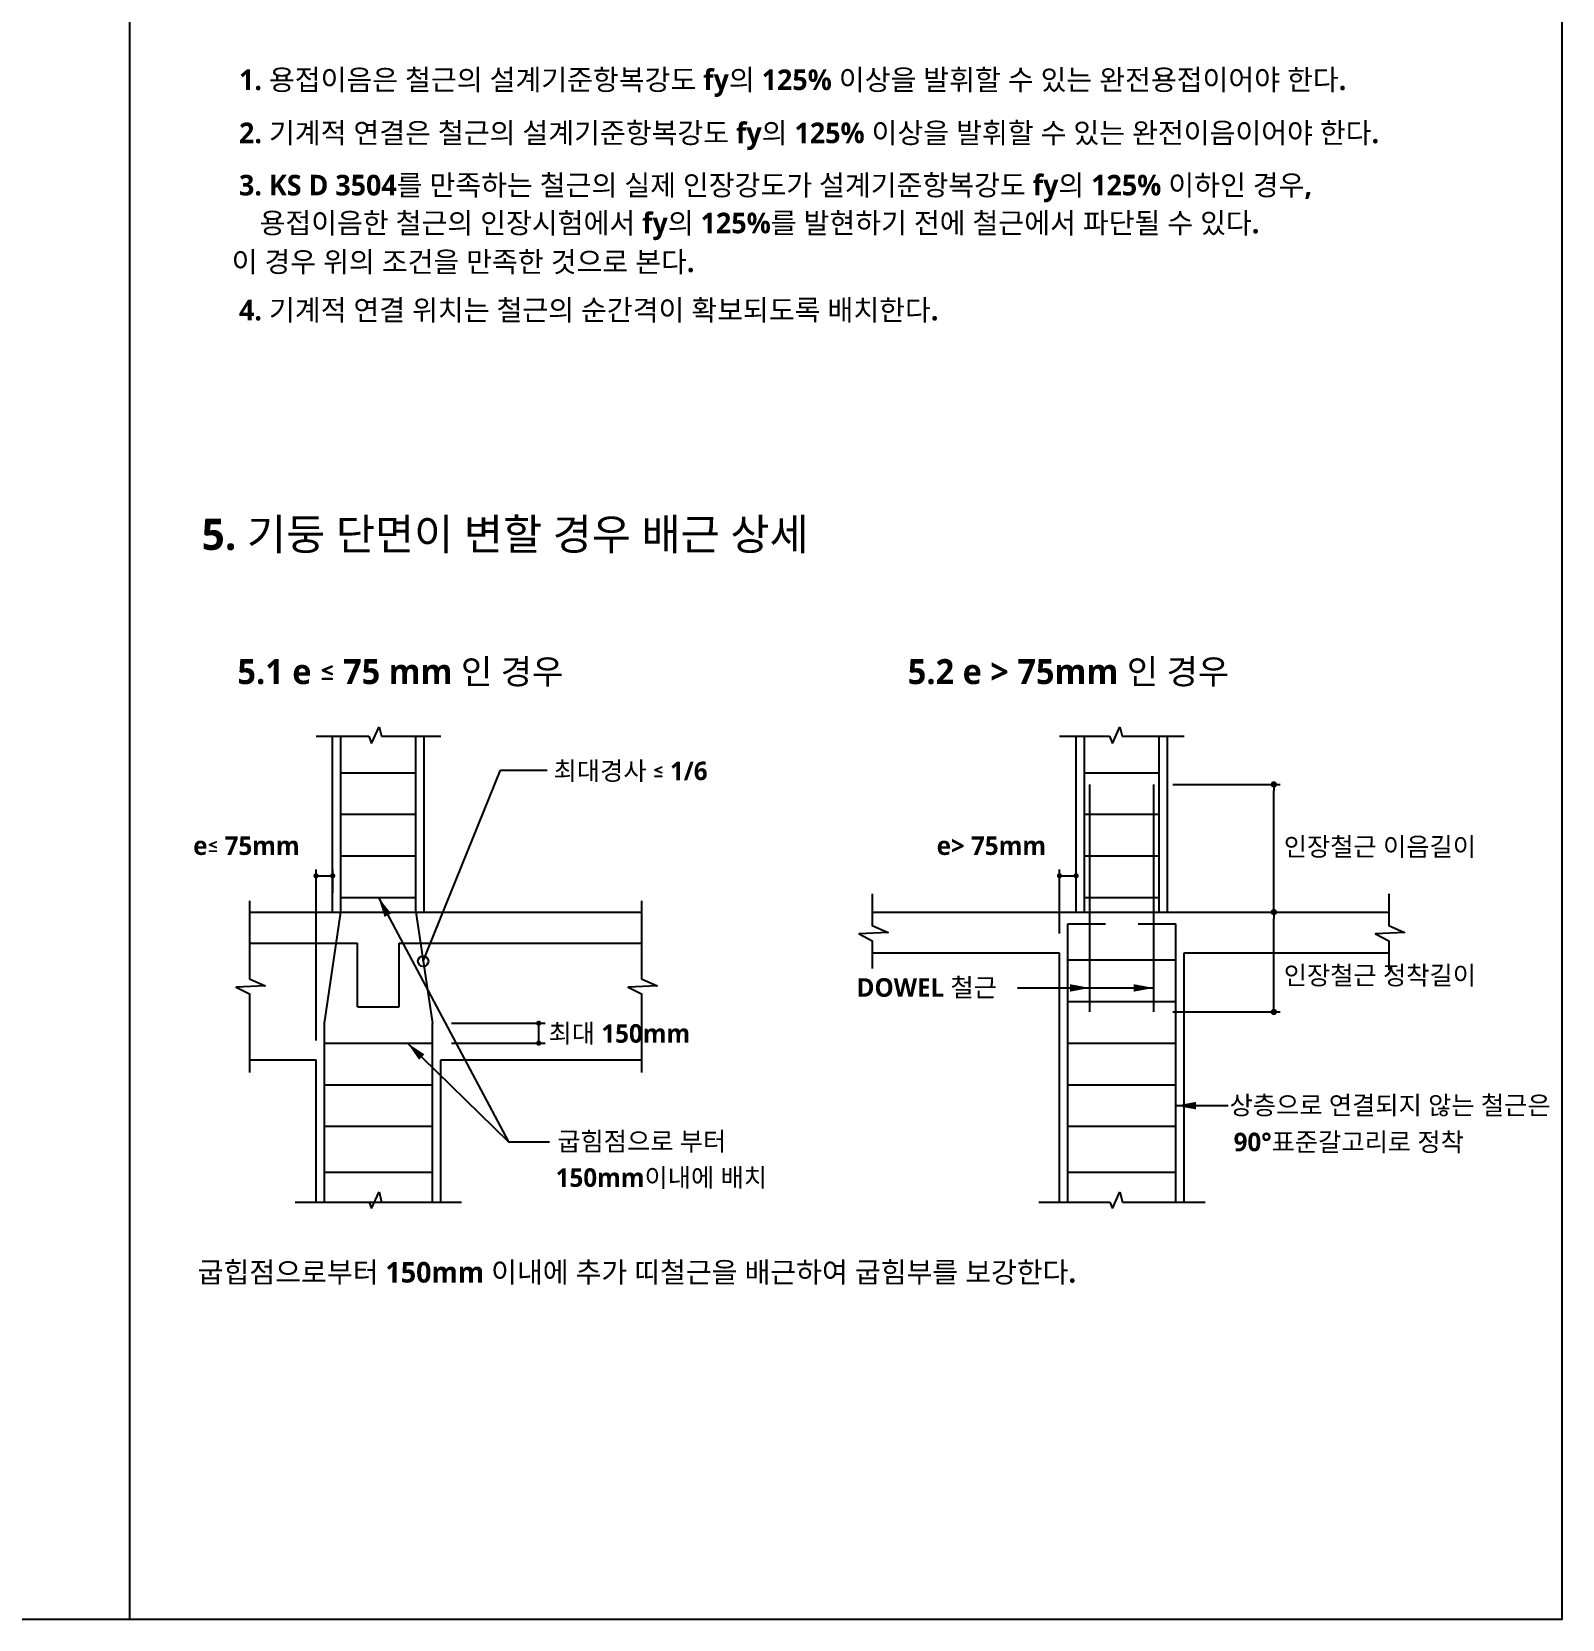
# Model space of a CAD drawing. Header units: millimetres. Extents: x 4573 to 501064, y -176100 to -4304.
# Drawn here: x 133398 to 157450, y -116700 to -91759 of the extents above; entities that cross this region are included whole.
import ezdxf

# ---------------------------------------------------------------- set-up
doc = ezdxf.new("R2010")
doc.units = ezdxf.units.MM
doc.header["$LTSCALE"] = 800
doc.linetypes.add('ACAD_ISO02W100', pattern=[15, 12, -3])
doc.layers.get('Defpoints').update_dxf_attribs({"color": 147})
for name, color, linetype in [('BAR', 40, 'Continuous'), ('DIM', 7, 'Continuous'), ('ELE4', 4, 'Continuous'), ('L-선홍', 6, 'Continuous'), ('MIDDLE', 6, 'Continuous'), ('RXLEADER', 7, 'Continuous'), ('SYM', 7, 'Continuous'), ('TEXT', 3, 'Continuous'), ('TEXT5', 7, 'Continuous'), ('W1', 2, 'Continuous')]:
    doc.layers.add(name, color=color, linetype=linetype)
doc.styles.get("Standard").update_dxf_attribs({"font": 'malgun.ttf'})
doc.styles.add('맑은고딕B', font='malgunbd.ttf')
doc.dimstyles.new('AA', dxfattribs={"dimscale": 0, "dimtxt": 360, "dimasz": 200, "dimexe": 100, "dimexo": 3, "dimgap": 100, "dimtad": 1, "dimdec": 0, "dimzin": 0, "dimdsep": 46, "dimtxsty": 'Standard', "dimcen": 3, "dimadec": 0, "dimazin": 0, "dimtfac": 1, "dimtdec": 0, "dimtix": 1, "dimtmove": 0, "dimatfit": 0, "dimfxl": 1, "dimtolj": 1, "dimtzin": 0, "dimarcsym": 0})

# ---------------------------------------------------------------- blocks, each defined once
blk = doc.blocks.new('*D258')
at = {"layer": 'Defpoints', "color": 0, "transparency": 16777216}
for p in [(138127, -105020), (138127, -105590), (137865, -107910)]:
    blk.add_point(p, dxfattribs=at)
at = {"layer": 'TEXT5', "color": 0, "lineweight": -2, "transparency": 16777216}
for p, q in [((137865, -107610), (137865, -104920)), ((138127, -105290), (138127, -104920)), ((137865, -105020), (138127, -105020))]:
    blk.add_line(p, q, dxfattribs=at)
blk = doc.blocks.new('_Dot')
at = {"color": 0, "linetype": 'ByBlock', "lineweight": -2}
blk.add_line((-0.5, 0), (-1, 0), dxfattribs=at)
at = {"color": 0, "linetype": 'ByBlock', "const_width": 0.5}
blk.add_lwpolyline([(-0.25, 0, 1), (0.25, 0, 1)], format="xyb", close=True, dxfattribs=at)
blk = doc.blocks.new('*D259')
at = {"layer": 'Defpoints', "color": 0, "transparency": 16777216}
for p in [(139695, -107335), (141365, -107335), (139695, -107648)]:
    blk.add_point(p, dxfattribs=at)
at = {"layer": 'TEXT5', "color": 0, "lineweight": -2, "transparency": 16777216}
for p, q in [((139995, -107335), (141465, -107335)), ((141365, -107648), (141365, -107335)), ((139995, -107648), (141465, -107648))]:
    blk.add_line(p, q, dxfattribs=at)
blk = doc.blocks.new('*D260')
at = {"layer": 'Defpoints', "color": 0, "transparency": 16777216}
for p in [(149810, -105020), (149810, -105590), (149549, -106228)]:
    blk.add_point(p, dxfattribs=at)
at = {"layer": 'TEXT5', "color": 0, "lineweight": -2, "transparency": 16777216}
for p, q in [((149549, -105928), (149549, -104920)), ((149810, -105290), (149810, -104920)), ((149549, -105020), (149810, -105020))]:
    blk.add_line(p, q, dxfattribs=at)
blk = doc.blocks.new('*D261')
at = {"layer": 'Defpoints', "color": 0, "transparency": 16777216}
for p in [(151030, -103585), (152918, -103585), (151030, -105590)]:
    blk.add_point(p, dxfattribs=at)
at = {"layer": 'TEXT5', "color": 0, "lineweight": -2, "transparency": 16777216}
for p, q in [((151330, -103585), (153018, -103585)), ((152918, -105490), (152918, -103685)), ((151330, -105590), (153018, -105590))]:
    blk.add_line(p, q, dxfattribs=at)
at = {"layer": 'TEXT5', "color": 0, "lineweight": -2, "transparency": 16777216, "xscale": 100, "yscale": 100, "zscale": 100}
for p, rotation in [((152918, -103585), 90), ((152918, -105590), 270)]:
    blk.add_blockref('_Dot', p, dxfattribs=dict(at, rotation=rotation))
blk = doc.blocks.new('*D262')
at = {"layer": 'Defpoints', "color": 0, "transparency": 16777216}
for p in [(151117, -105590), (152918, -105590), (151030, -107159)]:
    blk.add_point(p, dxfattribs=at)
at = {"layer": 'TEXT5', "color": 0, "lineweight": -2, "transparency": 16777216}
for p, q in [((151417, -105590), (153018, -105590)), ((152918, -107059), (152918, -105690)), ((151330, -107159), (153018, -107159))]:
    blk.add_line(p, q, dxfattribs=at)
at = {"layer": 'TEXT5', "color": 0, "lineweight": -2, "transparency": 16777216, "xscale": 100, "yscale": 100, "zscale": 100}
for p, rotation in [((152918, -105590), 90), ((152918, -107159), 270)]:
    blk.add_blockref('_Dot', p, dxfattribs=dict(at, rotation=rotation))

msp = doc.modelspace()

# ---------------------------------------------------------------- linework, layer by layer
msp.add_line((138845.7, -105360.8), (140891, -109198.9))
at = {"layer": 'BAR'}
for p, q in [((138257.5, -105590.1), (138257.5, -102825.5)), ((139433.9, -105590.1), (139433.9, -102825.5)), ((149941, -105590.1), (149941, -102825.5)), ((151117.5, -105590.1), (151117.5, -102825.5)), ((138257.5, -103400), (139433.9, -103400)), ((149941, -103400), (151117.5, -103400)), ((150028.1, -107158.7), (150028.1, -103584.6)), ((151030.3, -107158.7), (151030.3, -103584.6)), ((138257.5, -104053.6), (139433.9, -104053.6)), ((149941, -104053.6), (151117.5, -104053.6)), ((138257.5, -104707.2), (139433.9, -104707.2)), ((149941, -104707.2), (151117.5, -104707.2)), ((138257.5, -105360.8), (139433.9, -105360.8)), ((149941, -105360.8), (151117.5, -105360.8)), ((137996, -107335.3), (138257.5, -105590.1)), ((139433.9, -105590.1), (139695.4, -107335.3)), ((149679.6, -110148.1), (149679.6, -105772)), ((149679.6, -105772), (150272.9, -105772)), ((150785.6, -105772), (151378.9, -105772)), ((151378.9, -110148.1), (151378.9, -105772)), ((149679.6, -106341.2), (151378.9, -106341.2)), ((149679.6, -106994.8), (151378.9, -106994.8)), ((137996, -110148.1), (137996, -107335.3)), ((139695.4, -110148.1), (139695.4, -107335.3)), ((137996, -107648.4), (139695.4, -107648.4)), ((149679.6, -107648.4), (151378.9, -107648.4)), ((137996, -108302), (139695.4, -108302)), ((149679.6, -108302), (151378.9, -108302)), ((137996, -108955.6), (139695.4, -108955.6)), ((149679.6, -108955.6), (151378.9, -108955.6)), ((137996, -109674.5), (139695.4, -109674.5)), ((149679.6, -109674.5), (151378.9, -109674.5))]:
    msp.add_line(p, q, dxfattribs=at)
at = {"layer": 'DIM', "const_width": 40.7}
for points in [[(137865.3, -104999.3, 1), (137865.3, -105039.9, 1)], [(138126.7, -104999.3, 1), (138126.7, -105039.9, 1)], [(149548.8, -104999.3, 1), (149548.8, -105039.9, 1)], [(149810.3, -104999.3, 1), (149810.3, -105039.9, 1)], [(152917.6, -105569.7, 1), (152917.6, -105610.4, 1)], [(141364.8, -107315, 1), (141364.8, -107355.6, 1)], [(141364.8, -107628.1, 1), (141364.8, -107668.7, 1)]]:
    msp.add_lwpolyline(points, format="xyb", close=True, dxfattribs=at)
at = {"layer": 'ELE4', "color": 2}
msp.add_line((134939.5, -116700), (134939.5, -65400), dxfattribs=at)
at = {"layer": 'ELE4'}
msp.add_lwpolyline([(88750, -116700), (157450, -116700), (157450, -65400), (88750, -65400)], close=True, dxfattribs=at)
at = {"layer": 'L-선홍'}
for p, q in [((136819.6, -105590.1), (142979.2, -105590.1)), ((146607.1, -105590.1), (154724.8, -105590.1)), ((136819.6, -106079.8), (138518.9, -106079.8)), ((138518.9, -107076.2), (138518.9, -106079.8)), ((139172.5, -106079.8), (142979.2, -106079.8)), ((139172.5, -107076.2), (139172.5, -106079.8)), ((146607.1, -106228.5), (149548.8, -106228.5)), ((151509.6, -106228.5), (154724.8, -106228.5)), ((138518.9, -107076.2), (139172.5, -107076.2))]:
    msp.add_line(p, q, dxfattribs=at)
at = {"layer": 'RXLEADER'}
for p, q in [((139549.5, -106361.8), (140764.8, -103358.8)), ((140764.8, -103358.8), (141498, -103358.8)), ((148891.5, -106781.4), (151030.3, -106781.4)), ((139301.5, -107648.4), (140891, -109198.9)), ((151378.9, -108631), (152199.1, -108631)), ((140891, -109198.9), (141534.6, -109198.9))]:
    msp.add_line(p, q, dxfattribs=at)
for points in [[(138845.7, -105360.8, 0, 117.6, 0), (138993.2, -105637.7, 117.6, 117.6, 0)], [(150028.1, -106781.4, 0, 117.6, 0), (149714.4, -106781.4, 117.6, 117.6, 0)], [(151030.3, -106781.4, 0, 117.6, 0), (150716.6, -106781.4, 117.6, 117.6, 0)], [(139301.5, -107648.4, 0, 117.6, 0), (139526.1, -107867.5, 117.6, 117.6, 0)], [(151378.9, -108631, 0, 117.6, 0), (151692.6, -108631, 117.6, 117.6, 0)]]:
    msp.add_lwpolyline(points, format="xyseb", dxfattribs=at)
msp.add_circle((139549.5, -106361.8), 81.7, dxfattribs=at)
at = {"layer": 'SYM'}
for p, q in [((138738.5, -102938.7), (138857.8, -102681.3)), ((138857.8, -102681.3), (138891.8, -102825.5)), ((150379.9, -102938.7), (150499.2, -102681.3)), ((150499.2, -102681.3), (150533.2, -102825.5)), ((137865.3, -102825.5), (138694.3, -102825.5)), ((138694.3, -102825.5), (138738.5, -102938.7)), ((138891.8, -102825.5), (139826.1, -102825.5)), ((149548.8, -102825.5), (150335.8, -102825.5)), ((150335.8, -102825.5), (150379.9, -102938.7)), ((150533.2, -102825.5), (151509.6, -102825.5)), ((138738.5, -110244.7), (138857.8, -109987.3)), ((138857.8, -109987.3), (138895.7, -110148.1)), ((150379.9, -110244.7), (150499.2, -109987.3)), ((150499.2, -109987.3), (150537.1, -110148.1)), ((137538.5, -110148.1), (138700.8, -110148.1)), ((137865.3, -110148.1), (139826.1, -110148.1)), ((138700.8, -110148.1), (138738.5, -110244.7)), ((138895.7, -110148.1), (140152.9, -110148.1)), ((149222, -110148.1), (150342.3, -110148.1)), ((150342.3, -110148.1), (150379.9, -110244.7)), ((150537.1, -110148.1), (151836.4, -110148.1))]:
    msp.add_line(p, q, dxfattribs=at)
for points in [[(136819.6, -105415.2), (136819.6, -106638), (137067.5, -106748.5), (136611.1, -106767.9), (136819.6, -106876.7), (136819.6, -108111.5)], [(142979.2, -105415.2), (142979.2, -106638), (143227.2, -106748.5), (142770.7, -106767.9), (142979.2, -106876.7), (142979.2, -108111.5)], [(146607.1, -105304.5), (146607.1, -105801.4), (146855.1, -105911.9), (146398.6, -105931.3), (146607.1, -106040.1), (146607.1, -106475.5)]]:
    msp.add_lwpolyline(points, dxfattribs=at)
at = {"layer": 'TEXT5', "color": 7}
msp.add_lwpolyline([(154724.8, -105304.5), (154724.8, -105801.4), (154972.8, -105911.9), (154516.3, -105931.3), (154724.8, -106040.1), (154724.8, -106503.1)], dxfattribs=at)
at = {"layer": 'W1'}
for p, q in [((138126.7, -105590.1), (138126.7, -102825.5)), ((139564.7, -105590.1), (139564.7, -102825.5)), ((149810.3, -105590.1), (149810.3, -102825.5)), ((151248.2, -105590.1), (151248.2, -102825.5)), ((151394.3, -105591.4), (152113.3, -105591.4)), ((151503, -105591.4), (152222, -105591.4)), ((149548.8, -110148.1), (149548.8, -106228.5)), ((151509.6, -110148.1), (151509.6, -106228.5)), ((136819.6, -107909.8), (137865.3, -107909.8)), ((137865.3, -110148.1), (137865.3, -107909.8)), ((139826.1, -110148.1), (139826.1, -107909.8)), ((139826.1, -107909.8), (142979.2, -107909.8))]:
    msp.add_line(p, q, dxfattribs=at)

# ---------------------------------------------------------------- texts
at = {"layer": 'MIDDLE', "style": '맑은고딕B'}
msp.add_text('5. 기둥 단면이 변할 경우 배근 상세', height=490.196, dxfattribs=at).set_placement((136067, -99899.2))
at = {"layer": 'TEXT', "style": '맑은고딕B'}
for s, p in [('5.1 e ≤ 75 mm 인 경우', (136629.7, -102007.5)), ('5.2 e > 75mm 인 경우', (147164, -102007.5))]:
    msp.add_text(s, height=392.157, dxfattribs=at).set_placement(p)
at = {"layer": 'TEXT5', "linetype": 'ACAD_ISO02W100', "style": '맑은고딕B'}
for s, p in [('1. 용접이음은 철근의 설계기준항복강도 fy의 125%%% 이상을 발휘할 수 있는 완전용접이어야 한다.', (136655.3, -92675.2)), ('2. 기계적 연결은 철근의 설계기준항복강도 fy의 125%%% 이상을 발휘할 수 있는 완전이음이어야 한다.', (136655.3, -93509.8)), ('3. KS D 3504를 만족하는 철근의 실제 인장강도가 설계기준항복강도 fy의 125%%% 이하인 경우,', (136655.3, -94330.6)), ('    용접이음한 철근의 인장시험에서 fy의 125%%%를 발현하기 전에 철근에서 파단될 수 있다.', (136539.9, -94925.5)), ('이 경우 위의 조건을 만족한 것으로 본다.', (136539.9, -95535.9)), ('4. 기계적 연결 위치는 철근의 순간격이 확보되도록 배치한다.', (136655.3, -96293.6)), (' 굽힙점으로부터 150mm 이내에 추가 띠철근을 배근하여 굽힘부를 보강한다.', (135895.4, -111410.6))]:
    msp.add_text(s, height=323.529, dxfattribs=at).set_placement(p)
at = {"layer": 'TEXT5', "color": 7, "style": '맑은고딕B'}
for s, height, p in [('최대경사 ≤ 1/6', 291.18, (141598.6, -103517.4)), ('e≤ 75mm', 291.18, (135935.6, -104692.2)), ('e> 75mm', 291.18, (147619.1, -104692.2)), ('인장철근 이음길이', 291.18, (153072.7, -104707.8)), ('인장철근 정착길이', 291.18, (153072.7, -106729.4)), ('DOWEL 철근', 291.18, (146361.1, -106920.1)), ('최대 150mm', 291.18, (141519.9, -107642.2)), ('상층으로 연결되지 않는 철근은', 291.176, (152221.4, -108769.8)), ('굽힘점으로 부터', 291.18, (141656.2, -109337.2)), ('90%%D표준갈고리로 정착', 291.176, (152285.9, -109347)), ('150mm이내에 배치', 291.176, (141631.6, -109906.8))]:
    msp.add_text(s, height=height, dxfattribs=at).set_placement(p)

# ---------------------------------------------------------------- dimensions: what is measured, and where the dimension line sits
at = {"layer": 'TEXT5', "color": 7}
for base, p1, p2, picture, middle in [((152917.6, -103584.6), (151030.3, -105590.1), (151030.3, -103584.6), '*D261', (152917.6, -104587.3)), ((152917.6, -105590.1), (151030.3, -107158.7), (151117.5, -105590.1), '*D262', (152917.6, -106374.4)), ((141364.8, -107335.3), (139695.4, -107648.4), (139695.4, -107335.3), '*D259', (141364.8, -107491.9))]:
    dim = msp.add_linear_dim(base=base, p1=p1, p2=p2, angle=90, text=' ', dimstyle='AA', override={"dimscale": 1, "dimasz": 100, "dimexo": 300, "dimblk1": 'DOT', "dimblk2": 'DOT', "dimsah": 1}, dxfattribs=at)
    dim.commit()
    dim.dimension.update_dxf_attribs({"geometry": picture, "text_midpoint": middle})
for base, p1, p2, picture, middle in [((138126.7, -105019.6), (137865.3, -107909.8), (138126.7, -105590.1), '*D258', (137996, -105019.6)), ((149810.3, -105019.6), (149548.8, -106228.5), (149810.3, -105590.1), '*D260', (149679.6, -105019.6))]:
    dim = msp.add_linear_dim(base=base, p1=p1, p2=p2, text=' ', dimstyle='AA', override={"dimscale": 1, "dimasz": 100, "dimexo": 300, "dimblk1": 'DOT', "dimblk2": 'DOT', "dimsah": 1}, dxfattribs=at)
    dim.commit()
    dim.dimension.update_dxf_attribs({"geometry": picture, "text_midpoint": middle})

doc.saveas('drawing.dxf')
